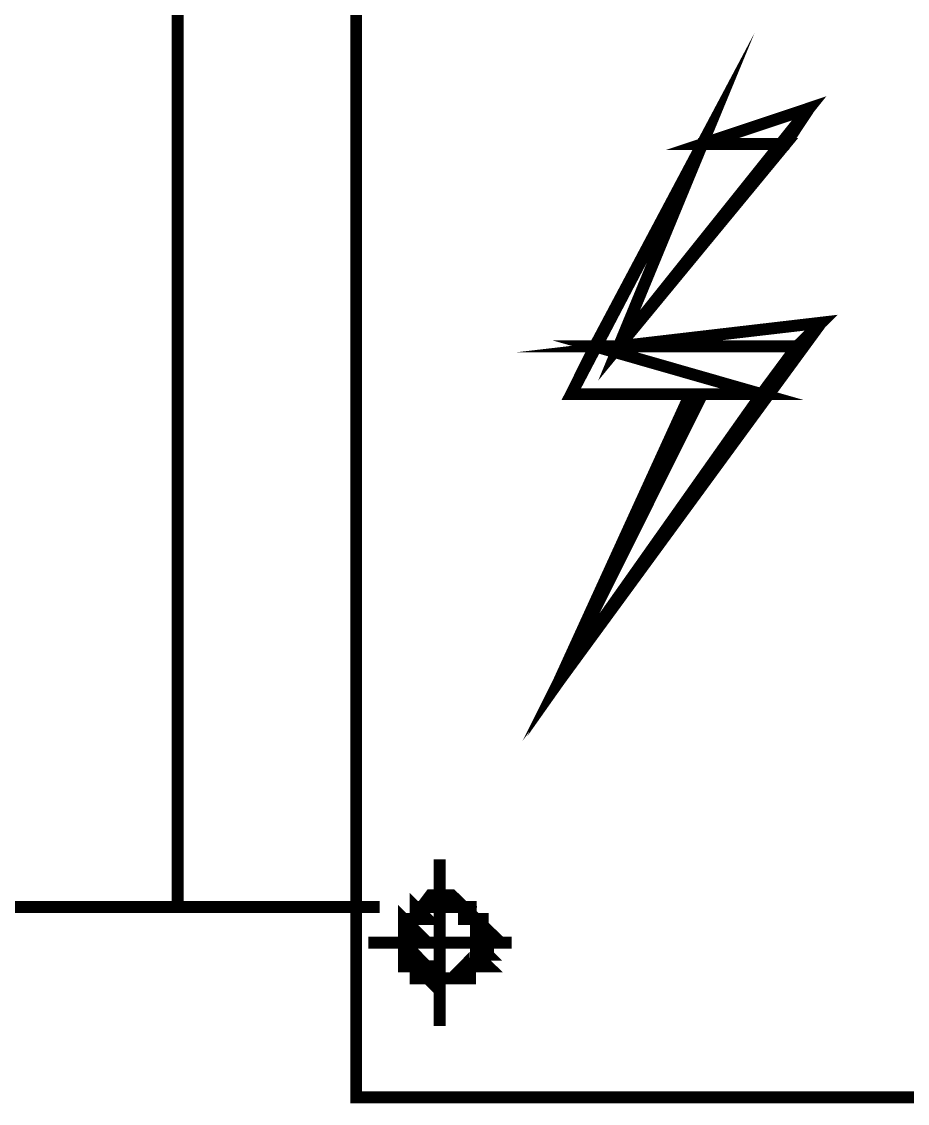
# Model space of a CAD drawing. Header units: metres. Extents: x -593 to 248, y 430 to 1024.
# Drawn here: x -220.579 to -217.428, y 598.763 to 602.608 of the extents above; entities that cross this region are included whole.
import ezdxf

# ---------------------------------------------------------------- set-up
doc = ezdxf.new("R2010")
doc.units = ezdxf.units.M
doc.header["$MEASUREMENT"] = 0
doc.layers.add('C00-00-00-BLACK', color=7, linetype='Continuous')

msp = doc.modelspace()

# ---------------------------------------------------------------- linework, layer by layer
at = {"layer": 'C00-00-00-BLACK', "const_width": 0.0423}
for points in [[(-220.0238, 604.9297), (-220.0238, 599.4607)], [(-219.0918, 599.6297), (-219.0918, 599.0377)], [(-224.1798, 599.4607), (-219.3048, 599.4607)], [(-219.3458, 599.3337), (-218.8358, 599.3337)]]:
    msp.add_lwpolyline(points, dxfattribs=at)
for points in [[(-219.3888, 598.7837), (-212.1788, 598.7837), (-212.1788, 604.1227), (-219.3888, 604.1227), (-219.3888, 598.7837)], [(-218.1578, 602.1727), (-218.4548, 601.4537), (-218.5398, 601.4537), (-218.1578, 602.1727)], [(-217.7778, 602.2997), (-218.4548, 601.4537), (-217.7348, 601.5377), (-218.6668, 600.2647), (-218.1578, 601.2837), (-218.6238, 601.2837), (-218.1578, 602.1727), (-217.7778, 602.2997)], [(-217.7778, 602.2997), (-217.8618, 602.1727), (-218.1578, 602.1727), (-217.7778, 602.2997)], [(-217.8618, 602.1727), (-218.1578, 602.1727), (-218.4548, 601.4537), (-217.8618, 602.1727)], [(-217.7348, 601.5377), (-217.8208, 601.4537), (-218.4548, 601.4537), (-217.7348, 601.5377)], [(-217.8208, 601.4537), (-218.5398, 601.4537), (-217.9468, 601.2837), (-217.8208, 601.4537)], [(-218.5398, 601.4537), (-217.9468, 601.2837), (-218.6238, 601.2837), (-218.5398, 601.4537)], [(-218.2008, 601.2837), (-217.9468, 601.2837), (-218.6668, 600.2647), (-218.2008, 601.2837)], [(-218.6238, 601.2837), (-218.1578, 601.2837), (-218.1168, 601.2837), (-218.6238, 601.2837)], [(-218.1578, 601.2837), (-217.9468, 601.2837), (-218.2008, 601.2837), (-218.1578, 601.2837)], [(-217.9468, 601.2837), (-218.1578, 601.2837), (-217.9468, 601.2837)], [(-218.9198, 599.3337), (-218.9198, 599.3767), (-219.0498, 599.5027), (-219.0918, 599.5027), (-219.1238, 599.5027), (-219.2188, 599.3767), (-219.2188, 599.3337), (-219.2188, 599.3017), (-219.1238, 599.2067), (-219.0918, 599.2067), (-219.0498, 599.2067), (-218.9198, 599.3017), (-218.9198, 599.3337)], [(-218.9198, 599.3337), (-218.9198, 599.3767), (-219.0498, 599.5027), (-219.0918, 599.5027), (-219.1238, 599.5027), (-219.2188, 599.3767), (-219.2188, 599.3337), (-219.2188, 599.3017), (-219.1238, 599.2067), (-219.0918, 599.2067), (-219.0498, 599.2067), (-218.9198, 599.3017), (-218.9198, 599.3337)], [(-218.9198, 599.3337), (-218.9198, 599.3767), (-219.0498, 599.5027), (-219.0918, 599.5027), (-219.1238, 599.5027), (-219.2188, 599.3767), (-219.2188, 599.3337), (-219.2188, 599.3017), (-219.1238, 599.2067), (-219.0918, 599.2067), (-219.0498, 599.2067), (-218.9198, 599.3017), (-218.9198, 599.3337)], [(-219.1778, 599.4607), (-219.1778, 599.4177), (-219.1348, 599.4177), (-219.1778, 599.4607)], [(-219.1778, 599.4177), (-219.1348, 599.4177), (-219.1778, 599.4607), (-219.1778, 599.4177)], [(-219.0918, 599.5027), (-219.0478, 599.4607), (-219.1348, 599.4607), (-219.0918, 599.5027)], [(-219.0918, 599.5027), (-219.0918, 599.5027)], [(-219.0478, 599.4607), (-219.0918, 599.5027), (-219.0478, 599.4607)], [(-219.0058, 599.4607), (-218.9628, 599.4177), (-219.0058, 599.4177), (-219.0058, 599.4607)], [(-219.2188, 599.4177), (-219.2188, 599.3767), (-219.1778, 599.3767), (-219.2188, 599.4177)], [(-219.2188, 599.3767), (-219.1778, 599.3767), (-219.2188, 599.4177), (-219.2188, 599.3767)], [(-219.1348, 599.4607), (-219.1778, 599.4607), (-219.1348, 599.4607), (-219.1348, 599.4607)], [(-219.1778, 599.4607), (-219.1348, 599.4607), (-219.0918, 599.4607), (-219.1778, 599.4607)], [(-219.1348, 599.4607), (-219.0918, 599.4607), (-219.1778, 599.4607), (-219.1348, 599.4607)], [(-219.1778, 599.4607), (-219.1778, 599.4607)], [(-219.1778, 599.4607), (-219.1348, 599.4607), (-219.0918, 599.4607), (-219.1778, 599.4607)], [(-219.1778, 599.4607), (-219.1348, 599.4607), (-219.1348, 599.4607), (-219.1778, 599.4607)], [(-219.1778, 599.4607), (-219.1348, 599.4607), (-219.1348, 599.4607), (-219.1778, 599.4607)], [(-219.0478, 599.4607), (-219.1348, 599.4607), (-219.0478, 599.4607)], [(-219.1348, 599.4607), (-219.0478, 599.4607), (-219.0058, 599.4607), (-219.1348, 599.4607)], [(-219.1348, 599.4607), (-219.0918, 599.4607), (-219.0478, 599.4607), (-219.1348, 599.4607)], [(-219.0918, 599.4607), (-219.0478, 599.4607), (-219.1348, 599.4607), (-219.0918, 599.4607)], [(-219.0918, 599.4607), (-219.1348, 599.4607), (-219.0918, 599.4607)], [(-219.1348, 599.4607), (-219.0918, 599.4607), (-219.0478, 599.4607), (-219.1348, 599.4607)], [(-219.1348, 599.4607), (-219.1348, 599.4607)], [(-219.1348, 599.4607), (-219.0918, 599.4607), (-219.0478, 599.4607), (-219.1348, 599.4607)], [(-219.1348, 599.4607), (-219.0918, 599.4607), (-219.0918, 599.4607), (-219.1348, 599.4607)], [(-219.0918, 599.4607), (-219.0478, 599.4607), (-219.0058, 599.4607), (-219.0918, 599.4607)], [(-219.0478, 599.4607), (-219.0058, 599.4607), (-219.0918, 599.4607), (-219.0478, 599.4607)], [(-219.0478, 599.4607), (-219.0058, 599.4607), (-219.0058, 599.4607), (-219.0478, 599.4607)], [(-219.0478, 599.4607), (-219.0058, 599.4607), (-219.0058, 599.4607), (-219.0478, 599.4607)], [(-219.0478, 599.4607), (-219.0028, 599.4607), (-218.9598, 599.4607), (-219.0478, 599.4607)], [(-219.0028, 599.4607), (-218.9598, 599.4607), (-219.0478, 599.4607), (-219.0028, 599.4607)], [(-219.0478, 599.4607), (-219.0028, 599.4607), (-218.9598, 599.4607), (-219.0478, 599.4607)], [(-219.0028, 599.4607), (-218.9598, 599.4607), (-219.0478, 599.4607), (-219.0028, 599.4607)], [(-219.0058, 599.4607), (-218.9628, 599.4607), (-218.9628, 599.4607), (-219.0058, 599.4607)], [(-219.0058, 599.4607), (-218.9628, 599.4607), (-218.9628, 599.4607), (-219.0058, 599.4607)], [(-219.0058, 599.4607), (-218.9628, 599.4607), (-218.9628, 599.4607), (-219.0058, 599.4607)], [(-219.0058, 599.4607), (-218.9628, 599.4607), (-218.9628, 599.4607), (-219.0058, 599.4607)], [(-218.9628, 599.4177), (-219.0058, 599.4607), (-218.9628, 599.4177)], [(-218.9628, 599.4177), (-218.9628, 599.3767), (-218.9198, 599.3767), (-218.9628, 599.4177)], [(-218.9628, 599.3767), (-218.9198, 599.3767), (-218.9628, 599.4177), (-218.9628, 599.3767)], [(-219.1778, 599.4177), (-219.2188, 599.4177), (-219.1778, 599.4177), (-219.1778, 599.4177)], [(-219.2188, 599.4177), (-219.2188, 599.4177)], [(-219.2188, 599.4177), (-219.1778, 599.4177), (-219.1348, 599.4177), (-219.2188, 599.4177)], [(-219.2188, 599.4177), (-219.1778, 599.4177), (-219.1778, 599.4177), (-219.2188, 599.4177)], [(-219.2188, 599.4177), (-219.1778, 599.4177), (-219.1778, 599.4177), (-219.2188, 599.4177)], [(-219.2188, 599.3767), (-219.2188, 599.3337), (-219.1778, 599.3337), (-219.2188, 599.3767)], [(-219.2188, 599.3337), (-219.1778, 599.3337), (-219.2188, 599.3767), (-219.2188, 599.3337)], [(-219.1778, 599.4177), (-219.1778, 599.4177)], [(-219.0058, 599.4177), (-218.9598, 599.4177), (-218.9178, 599.4177), (-219.0058, 599.4177)], [(-218.9598, 599.4177), (-218.9178, 599.4177), (-219.0058, 599.4177), (-218.9598, 599.4177)], [(-218.9628, 599.4177), (-218.9198, 599.4177), (-218.9198, 599.4177), (-218.9628, 599.4177)], [(-218.9628, 599.4177), (-218.9198, 599.4177), (-218.9198, 599.4177), (-218.9628, 599.4177)], [(-218.9628, 599.3767), (-218.9628, 599.3337), (-218.9198, 599.3337), (-218.9628, 599.3767)], [(-218.9628, 599.3337), (-218.9198, 599.3337), (-218.9628, 599.3767), (-218.9628, 599.3337)], [(-219.2188, 599.3767), (-219.1778, 599.3767), (-219.1778, 599.3767), (-219.2188, 599.3767)], [(-219.2188, 599.3767), (-219.1778, 599.3767), (-219.1778, 599.3767), (-219.2188, 599.3767)], [(-219.2188, 599.3767), (-219.1778, 599.3767), (-219.1778, 599.3767), (-219.2188, 599.3767)], [(-219.2188, 599.3767), (-219.1778, 599.3767), (-219.1778, 599.3767), (-219.2188, 599.3767)], [(-219.2188, 599.3767), (-219.1778, 599.3767), (-219.1778, 599.3767), (-219.2188, 599.3767)], [(-219.2188, 599.3767), (-219.1778, 599.3767), (-219.1778, 599.3767), (-219.2188, 599.3767)], [(-219.2188, 599.3337), (-219.2188, 599.2907), (-219.1778, 599.2907), (-219.2188, 599.3337)], [(-219.2188, 599.2907), (-219.1778, 599.2907), (-219.2188, 599.3337), (-219.2188, 599.2907)], [(-218.9628, 599.3767), (-218.9198, 599.3767), (-218.9198, 599.3767), (-218.9628, 599.3767)], [(-218.9628, 599.3767), (-218.9198, 599.3767), (-218.9198, 599.3767), (-218.9628, 599.3767)], [(-218.9628, 599.3767), (-218.9198, 599.3767), (-218.9198, 599.3767), (-218.9628, 599.3767)], [(-218.9628, 599.3767), (-218.9198, 599.3767), (-218.9198, 599.3767), (-218.9628, 599.3767)], [(-218.9628, 599.3767), (-218.9198, 599.3767), (-218.9198, 599.3767), (-218.9628, 599.3767)], [(-218.9628, 599.3767), (-218.9198, 599.3767), (-218.9198, 599.3767), (-218.9628, 599.3767)], [(-218.9628, 599.3337), (-218.9628, 599.2907), (-218.9198, 599.2907), (-218.9628, 599.3337)], [(-218.9628, 599.2907), (-218.9198, 599.2907), (-218.9628, 599.3337), (-218.9628, 599.2907)], [(-219.2188, 599.3337), (-219.1778, 599.3337), (-219.1778, 599.3337), (-219.2188, 599.3337)], [(-219.2188, 599.3337), (-219.1778, 599.3337), (-219.1778, 599.3337), (-219.2188, 599.3337)], [(-218.9628, 599.3337), (-218.9198, 599.3337), (-218.9198, 599.3337), (-218.9628, 599.3337)], [(-218.9628, 599.3337), (-218.9198, 599.3337), (-218.9198, 599.3337), (-218.9628, 599.3337)], [(-218.9628, 599.3337), (-218.9198, 599.3337), (-218.9198, 599.3337), (-218.9628, 599.3337)], [(-218.9628, 599.3337), (-218.9198, 599.3337), (-218.9198, 599.3337), (-218.9628, 599.3337)], [(-219.2188, 599.2907), (-219.1778, 599.2497), (-219.2188, 599.2497), (-219.2188, 599.2907)], [(-219.2188, 599.2907), (-219.1778, 599.2907), (-219.1778, 599.2907), (-219.2188, 599.2907)], [(-219.2188, 599.2907), (-219.1778, 599.2907), (-219.1778, 599.2907), (-219.2188, 599.2907)], [(-219.2188, 599.2907), (-219.1778, 599.2907), (-219.1778, 599.2907), (-219.2188, 599.2907)], [(-219.2188, 599.2907), (-219.1778, 599.2907), (-219.1778, 599.2907), (-219.2188, 599.2907)], [(-219.2188, 599.2907), (-219.1778, 599.2907), (-219.1778, 599.2907), (-219.2188, 599.2907)], [(-219.2188, 599.2907), (-219.1778, 599.2907), (-219.1778, 599.2907), (-219.2188, 599.2907)], [(-219.1778, 599.2497), (-219.2188, 599.2907), (-219.1778, 599.2497)], [(-218.9628, 599.2907), (-218.9628, 599.2497), (-218.9198, 599.2497), (-218.9628, 599.2907)], [(-218.9628, 599.2497), (-218.9198, 599.2497), (-218.9628, 599.2907), (-218.9628, 599.2497)], [(-218.9628, 599.2907), (-218.9198, 599.2907), (-218.9198, 599.2907), (-218.9628, 599.2907)], [(-218.9628, 599.2907), (-218.9198, 599.2907), (-218.9198, 599.2907), (-218.9628, 599.2907)], [(-218.9628, 599.2907), (-218.9198, 599.2907), (-218.9198, 599.2907), (-218.9628, 599.2907)], [(-218.9628, 599.2907), (-218.9198, 599.2907), (-218.9198, 599.2907), (-218.9628, 599.2907)], [(-219.1778, 599.2497), (-219.2188, 599.2497), (-219.1778, 599.2497)], [(-219.2188, 599.2497), (-219.1778, 599.2497), (-219.1348, 599.2497), (-219.2188, 599.2497)], [(-219.1348, 599.2497), (-219.1778, 599.2497), (-219.1348, 599.2067), (-219.1348, 599.2497)], [(-219.1778, 599.2497), (-219.1348, 599.2067), (-219.1778, 599.2067), (-219.1778, 599.2497)], [(-219.1778, 599.2497), (-219.1348, 599.2497), (-219.1348, 599.2497), (-219.1778, 599.2497)], [(-219.1778, 599.2497), (-219.1348, 599.2497), (-219.1348, 599.2497), (-219.1778, 599.2497)], [(-219.1778, 599.2497), (-219.1348, 599.2497), (-219.1348, 599.2497), (-219.1778, 599.2497)], [(-219.1778, 599.2497), (-219.1348, 599.2497), (-219.1348, 599.2497), (-219.1778, 599.2497)], [(-219.1778, 599.2497), (-219.1328, 599.2497), (-219.0898, 599.2497), (-219.1778, 599.2497)], [(-219.1328, 599.2497), (-219.0898, 599.2497), (-219.1778, 599.2497), (-219.1328, 599.2497)], [(-219.0058, 599.2497), (-219.0058, 599.2067), (-219.0478, 599.2067), (-219.0058, 599.2497)], [(-218.9628, 599.2497), (-219.0058, 599.2497), (-218.9628, 599.2497), (-218.9628, 599.2497)], [(-219.0058, 599.2497), (-219.0058, 599.2497)], [(-219.0058, 599.2497), (-218.9628, 599.2497), (-218.9198, 599.2497), (-219.0058, 599.2497)], [(-219.0058, 599.2497), (-218.9628, 599.2497), (-218.9628, 599.2497), (-219.0058, 599.2497)], [(-219.0058, 599.2497), (-218.9628, 599.2497), (-218.9628, 599.2497), (-219.0058, 599.2497)], [(-219.0058, 599.2497), (-218.9628, 599.2497), (-218.9628, 599.2497), (-219.0058, 599.2497)], [(-219.0058, 599.2497), (-218.9628, 599.2497), (-218.9628, 599.2497), (-219.0058, 599.2497)], [(-219.0058, 599.2067), (-219.0058, 599.2497), (-219.0058, 599.2067)], [(-218.9628, 599.2497), (-218.9628, 599.2497)], [(-219.1778, 599.2067), (-219.1328, 599.2067), (-219.0898, 599.2067), (-219.1778, 599.2067)], [(-219.1328, 599.2067), (-219.0898, 599.2067), (-219.1778, 599.2067), (-219.1328, 599.2067)], [(-219.1348, 599.2067), (-219.0898, 599.2067), (-219.0478, 599.2067), (-219.1348, 599.2067)], [(-219.0898, 599.2067), (-219.0478, 599.2067), (-219.1348, 599.2067), (-219.0898, 599.2067)], [(-219.1348, 599.2067), (-219.0898, 599.2067), (-219.0478, 599.2067), (-219.1348, 599.2067)], [(-219.0898, 599.2067), (-219.0478, 599.2067), (-219.1348, 599.2067), (-219.0898, 599.2067)], [(-219.1348, 599.2067), (-219.0898, 599.2067), (-219.0478, 599.2067), (-219.1348, 599.2067)], [(-219.0898, 599.2067), (-219.0478, 599.2067), (-219.1348, 599.2067), (-219.0898, 599.2067)], [(-219.1348, 599.2067), (-219.0478, 599.2067), (-219.0058, 599.2067), (-219.1348, 599.2067)], [(-219.0478, 599.2067), (-219.0058, 599.2067), (-219.1348, 599.2067), (-219.0478, 599.2067)], [(-219.0478, 599.2067), (-219.1348, 599.2067), (-219.0918, 599.2067), (-219.0478, 599.2067)], [(-219.1348, 599.2067), (-219.0918, 599.2067), (-219.0478, 599.2067), (-219.1348, 599.2067)], [(-219.0478, 599.2067), (-219.0918, 599.2067), (-219.0478, 599.2067), (-219.0478, 599.2067)], [(-219.0918, 599.2067), (-219.0478, 599.2067), (-219.0058, 599.2067), (-219.0918, 599.2067)], [(-219.0478, 599.2067), (-219.0058, 599.2067), (-219.0918, 599.2067), (-219.0478, 599.2067)], [(-219.0918, 599.2067), (-219.0478, 599.2067), (-219.0478, 599.2067), (-219.0918, 599.2067)], [(-219.0478, 599.2067), (-219.0478, 599.2067)], [(-219.0478, 599.2067), (-219.0058, 599.2067), (-218.9628, 599.2067), (-219.0478, 599.2067)], [(-219.0478, 599.2067), (-219.0058, 599.2067), (-219.0058, 599.2067), (-219.0478, 599.2067)], [(-219.0478, 599.2067), (-219.0058, 599.2067), (-219.0058, 599.2067), (-219.0478, 599.2067)], [(-219.0478, 599.2067), (-219.0478, 599.2067)]]:
    msp.add_lwpolyline(points, close=True, dxfattribs=at)
at = {"layer": 'C00-00-00-BLACK'}
for points in [[(-217.7778, 602.2997), (-217.8618, 602.1727), (-218.1578, 602.1727), (-217.7778, 602.2997)], [(-218.1578, 602.1727), (-218.4548, 601.4537), (-218.5398, 601.4537), (-218.1578, 602.1727)], [(-217.8618, 602.1727), (-218.1578, 602.1727), (-218.4548, 601.4537), (-217.8618, 602.1727)], [(-217.7348, 601.5377), (-217.8208, 601.4537), (-218.4548, 601.4537), (-217.7348, 601.5377)], [(-218.5398, 601.4537), (-217.9468, 601.2837), (-218.6238, 601.2837), (-218.5398, 601.4537)], [(-217.8208, 601.4537), (-218.5398, 601.4537), (-217.9468, 601.2837), (-217.8208, 601.4537)], [(-218.2008, 601.2837), (-217.9468, 601.2837), (-218.6668, 600.2647), (-218.2008, 601.2837)], [(-218.6238, 601.2837), (-218.1578, 601.2837), (-218.1168, 601.2837), (-218.6238, 601.2837)], [(-218.1578, 601.2837), (-217.9468, 601.2837), (-218.2008, 601.2837), (-218.1578, 601.2837)], [(-217.9468, 601.2837), (-218.1578, 601.2837), (-217.9468, 601.2837)], [(-219.0918, 599.5027), (-219.0478, 599.4607), (-219.1348, 599.4607), (-219.0918, 599.5027)], [(-219.0478, 599.4607), (-219.0918, 599.5027), (-219.0478, 599.4607)], [(-219.1348, 599.4607), (-219.1778, 599.4607), (-219.1348, 599.4607), (-219.1348, 599.4607)], [(-219.1778, 599.4607), (-219.1348, 599.4607), (-219.0918, 599.4607), (-219.1778, 599.4607)], [(-219.1348, 599.4607), (-219.0918, 599.4607), (-219.1778, 599.4607), (-219.1348, 599.4607)], [(-219.1778, 599.4607), (-219.1348, 599.4607), (-219.0918, 599.4607), (-219.1778, 599.4607)], [(-219.1778, 599.4607), (-219.1348, 599.4607), (-219.1348, 599.4607), (-219.1778, 599.4607)], [(-219.1778, 599.4607), (-219.1348, 599.4607), (-219.1348, 599.4607), (-219.1778, 599.4607)], [(-219.1778, 599.4607), (-219.1778, 599.4177), (-219.1348, 599.4177), (-219.1778, 599.4607)], [(-219.1778, 599.4177), (-219.1348, 599.4177), (-219.1778, 599.4607), (-219.1778, 599.4177)], [(-219.0478, 599.4607), (-219.1348, 599.4607), (-219.0478, 599.4607)], [(-219.1348, 599.4607), (-219.0478, 599.4607), (-219.0058, 599.4607), (-219.1348, 599.4607)], [(-219.1348, 599.4607), (-219.0918, 599.4607), (-219.0478, 599.4607), (-219.1348, 599.4607)], [(-219.0918, 599.4607), (-219.0478, 599.4607), (-219.1348, 599.4607), (-219.0918, 599.4607)], [(-219.0918, 599.4607), (-219.1348, 599.4607), (-219.0918, 599.4607)], [(-219.1348, 599.4607), (-219.0918, 599.4607), (-219.0478, 599.4607), (-219.1348, 599.4607)], [(-219.1348, 599.4607), (-219.0918, 599.4607), (-219.0478, 599.4607), (-219.1348, 599.4607)], [(-219.1348, 599.4607), (-219.0918, 599.4607), (-219.0918, 599.4607), (-219.1348, 599.4607)], [(-219.0918, 599.4607), (-219.0478, 599.4607), (-219.0058, 599.4607), (-219.0918, 599.4607)], [(-219.0478, 599.4607), (-219.0058, 599.4607), (-219.0918, 599.4607), (-219.0478, 599.4607)], [(-219.0478, 599.4607), (-219.0058, 599.4607), (-219.0058, 599.4607), (-219.0478, 599.4607)], [(-219.0478, 599.4607), (-219.0058, 599.4607), (-219.0058, 599.4607), (-219.0478, 599.4607)], [(-219.0478, 599.4607), (-219.0028, 599.4607), (-218.9598, 599.4607), (-219.0478, 599.4607)], [(-219.0028, 599.4607), (-218.9598, 599.4607), (-219.0478, 599.4607), (-219.0028, 599.4607)], [(-219.0478, 599.4607), (-219.0028, 599.4607), (-218.9598, 599.4607), (-219.0478, 599.4607)], [(-219.0028, 599.4607), (-218.9598, 599.4607), (-219.0478, 599.4607), (-219.0028, 599.4607)], [(-219.0058, 599.4607), (-218.9628, 599.4607), (-218.9628, 599.4607), (-219.0058, 599.4607)], [(-219.0058, 599.4607), (-218.9628, 599.4607), (-218.9628, 599.4607), (-219.0058, 599.4607)], [(-219.0058, 599.4607), (-218.9628, 599.4607), (-218.9628, 599.4607), (-219.0058, 599.4607)], [(-219.0058, 599.4607), (-218.9628, 599.4607), (-218.9628, 599.4607), (-219.0058, 599.4607)], [(-218.9628, 599.4177), (-219.0058, 599.4607), (-218.9628, 599.4177)], [(-219.0058, 599.4607), (-218.9628, 599.4177), (-219.0058, 599.4177), (-219.0058, 599.4607)], [(-219.1778, 599.4177), (-219.2188, 599.4177), (-219.1778, 599.4177), (-219.1778, 599.4177)], [(-219.2188, 599.4177), (-219.1778, 599.4177), (-219.1348, 599.4177), (-219.2188, 599.4177)], [(-219.2188, 599.4177), (-219.1778, 599.4177), (-219.1778, 599.4177), (-219.2188, 599.4177)], [(-219.2188, 599.4177), (-219.1778, 599.4177), (-219.1778, 599.4177), (-219.2188, 599.4177)], [(-219.2188, 599.4177), (-219.2188, 599.3767), (-219.1778, 599.3767), (-219.2188, 599.4177)], [(-219.2188, 599.3767), (-219.1778, 599.3767), (-219.2188, 599.4177), (-219.2188, 599.3767)], [(-219.0058, 599.4177), (-218.9598, 599.4177), (-218.9178, 599.4177), (-219.0058, 599.4177)], [(-218.9598, 599.4177), (-218.9178, 599.4177), (-219.0058, 599.4177), (-218.9598, 599.4177)], [(-218.9628, 599.4177), (-218.9198, 599.4177), (-218.9198, 599.4177), (-218.9628, 599.4177)], [(-218.9628, 599.4177), (-218.9198, 599.4177), (-218.9198, 599.4177), (-218.9628, 599.4177)], [(-218.9628, 599.4177), (-218.9628, 599.3767), (-218.9198, 599.3767), (-218.9628, 599.4177)], [(-218.9628, 599.3767), (-218.9198, 599.3767), (-218.9628, 599.4177), (-218.9628, 599.3767)], [(-219.2188, 599.3767), (-219.1778, 599.3767), (-219.1778, 599.3767), (-219.2188, 599.3767)], [(-219.2188, 599.3767), (-219.1778, 599.3767), (-219.1778, 599.3767), (-219.2188, 599.3767)], [(-219.2188, 599.3767), (-219.1778, 599.3767), (-219.1778, 599.3767), (-219.2188, 599.3767)], [(-219.2188, 599.3767), (-219.1778, 599.3767), (-219.1778, 599.3767), (-219.2188, 599.3767)], [(-219.2188, 599.3767), (-219.1778, 599.3767), (-219.1778, 599.3767), (-219.2188, 599.3767)], [(-219.2188, 599.3767), (-219.1778, 599.3767), (-219.1778, 599.3767), (-219.2188, 599.3767)], [(-219.2188, 599.3767), (-219.2188, 599.3337), (-219.1778, 599.3337), (-219.2188, 599.3767)], [(-219.2188, 599.3337), (-219.1778, 599.3337), (-219.2188, 599.3767), (-219.2188, 599.3337)], [(-218.9628, 599.3767), (-218.9198, 599.3767), (-218.9198, 599.3767), (-218.9628, 599.3767)], [(-218.9628, 599.3767), (-218.9198, 599.3767), (-218.9198, 599.3767), (-218.9628, 599.3767)], [(-218.9628, 599.3767), (-218.9198, 599.3767), (-218.9198, 599.3767), (-218.9628, 599.3767)], [(-218.9628, 599.3767), (-218.9198, 599.3767), (-218.9198, 599.3767), (-218.9628, 599.3767)], [(-218.9628, 599.3767), (-218.9198, 599.3767), (-218.9198, 599.3767), (-218.9628, 599.3767)], [(-218.9628, 599.3767), (-218.9198, 599.3767), (-218.9198, 599.3767), (-218.9628, 599.3767)], [(-218.9628, 599.3767), (-218.9628, 599.3337), (-218.9198, 599.3337), (-218.9628, 599.3767)], [(-218.9628, 599.3337), (-218.9198, 599.3337), (-218.9628, 599.3767), (-218.9628, 599.3337)], [(-219.2188, 599.3337), (-219.1778, 599.3337), (-219.1778, 599.3337), (-219.2188, 599.3337)], [(-219.2188, 599.3337), (-219.1778, 599.3337), (-219.1778, 599.3337), (-219.2188, 599.3337)], [(-219.2188, 599.3337), (-219.2188, 599.2907), (-219.1778, 599.2907), (-219.2188, 599.3337)], [(-219.2188, 599.2907), (-219.1778, 599.2907), (-219.2188, 599.3337), (-219.2188, 599.2907)], [(-218.9628, 599.3337), (-218.9198, 599.3337), (-218.9198, 599.3337), (-218.9628, 599.3337)], [(-218.9628, 599.3337), (-218.9198, 599.3337), (-218.9198, 599.3337), (-218.9628, 599.3337)], [(-218.9628, 599.3337), (-218.9198, 599.3337), (-218.9198, 599.3337), (-218.9628, 599.3337)], [(-218.9628, 599.3337), (-218.9198, 599.3337), (-218.9198, 599.3337), (-218.9628, 599.3337)], [(-218.9628, 599.3337), (-218.9628, 599.2907), (-218.9198, 599.2907), (-218.9628, 599.3337)], [(-218.9628, 599.2907), (-218.9198, 599.2907), (-218.9628, 599.3337), (-218.9628, 599.2907)], [(-219.2188, 599.2907), (-219.1778, 599.2907), (-219.1778, 599.2907), (-219.2188, 599.2907)], [(-219.2188, 599.2907), (-219.1778, 599.2907), (-219.1778, 599.2907), (-219.2188, 599.2907)], [(-219.2188, 599.2907), (-219.1778, 599.2907), (-219.1778, 599.2907), (-219.2188, 599.2907)], [(-219.2188, 599.2907), (-219.1778, 599.2907), (-219.1778, 599.2907), (-219.2188, 599.2907)], [(-219.2188, 599.2907), (-219.1778, 599.2907), (-219.1778, 599.2907), (-219.2188, 599.2907)], [(-219.2188, 599.2907), (-219.1778, 599.2907), (-219.1778, 599.2907), (-219.2188, 599.2907)], [(-219.1778, 599.2497), (-219.2188, 599.2907), (-219.1778, 599.2497)], [(-219.2188, 599.2907), (-219.1778, 599.2497), (-219.2188, 599.2497), (-219.2188, 599.2907)], [(-218.9628, 599.2907), (-218.9198, 599.2907), (-218.9198, 599.2907), (-218.9628, 599.2907)], [(-218.9628, 599.2907), (-218.9198, 599.2907), (-218.9198, 599.2907), (-218.9628, 599.2907)], [(-218.9628, 599.2907), (-218.9198, 599.2907), (-218.9198, 599.2907), (-218.9628, 599.2907)], [(-218.9628, 599.2907), (-218.9198, 599.2907), (-218.9198, 599.2907), (-218.9628, 599.2907)], [(-218.9628, 599.2907), (-218.9628, 599.2497), (-218.9198, 599.2497), (-218.9628, 599.2907)], [(-218.9628, 599.2497), (-218.9198, 599.2497), (-218.9628, 599.2907), (-218.9628, 599.2497)], [(-219.1778, 599.2497), (-219.2188, 599.2497), (-219.1778, 599.2497)], [(-219.2188, 599.2497), (-219.1778, 599.2497), (-219.1348, 599.2497), (-219.2188, 599.2497)], [(-219.1778, 599.2497), (-219.1348, 599.2497), (-219.1348, 599.2497), (-219.1778, 599.2497)], [(-219.1778, 599.2497), (-219.1348, 599.2497), (-219.1348, 599.2497), (-219.1778, 599.2497)], [(-219.1778, 599.2497), (-219.1348, 599.2497), (-219.1348, 599.2497), (-219.1778, 599.2497)], [(-219.1778, 599.2497), (-219.1348, 599.2497), (-219.1348, 599.2497), (-219.1778, 599.2497)], [(-219.1778, 599.2497), (-219.1328, 599.2497), (-219.0898, 599.2497), (-219.1778, 599.2497)], [(-219.1328, 599.2497), (-219.0898, 599.2497), (-219.1778, 599.2497), (-219.1328, 599.2497)], [(-219.1348, 599.2497), (-219.1778, 599.2497), (-219.1348, 599.2067), (-219.1348, 599.2497)], [(-219.1778, 599.2497), (-219.1348, 599.2067), (-219.1778, 599.2067), (-219.1778, 599.2497)], [(-219.0058, 599.2497), (-219.0058, 599.2067), (-219.0478, 599.2067), (-219.0058, 599.2497)], [(-218.9628, 599.2497), (-219.0058, 599.2497), (-218.9628, 599.2497), (-218.9628, 599.2497)], [(-219.0058, 599.2497), (-218.9628, 599.2497), (-218.9198, 599.2497), (-219.0058, 599.2497)], [(-219.0058, 599.2497), (-218.9628, 599.2497), (-218.9628, 599.2497), (-219.0058, 599.2497)], [(-219.0058, 599.2497), (-218.9628, 599.2497), (-218.9628, 599.2497), (-219.0058, 599.2497)], [(-219.0058, 599.2497), (-218.9628, 599.2497), (-218.9628, 599.2497), (-219.0058, 599.2497)], [(-219.0058, 599.2497), (-218.9628, 599.2497), (-218.9628, 599.2497), (-219.0058, 599.2497)], [(-219.0058, 599.2067), (-219.0058, 599.2497), (-219.0058, 599.2067)], [(-219.1778, 599.2067), (-219.1328, 599.2067), (-219.0898, 599.2067), (-219.1778, 599.2067)], [(-219.1328, 599.2067), (-219.0898, 599.2067), (-219.1778, 599.2067), (-219.1328, 599.2067)], [(-219.1348, 599.2067), (-219.0898, 599.2067), (-219.0478, 599.2067), (-219.1348, 599.2067)], [(-219.0898, 599.2067), (-219.0478, 599.2067), (-219.1348, 599.2067), (-219.0898, 599.2067)], [(-219.1348, 599.2067), (-219.0898, 599.2067), (-219.0478, 599.2067), (-219.1348, 599.2067)], [(-219.0898, 599.2067), (-219.0478, 599.2067), (-219.1348, 599.2067), (-219.0898, 599.2067)], [(-219.1348, 599.2067), (-219.0898, 599.2067), (-219.0478, 599.2067), (-219.1348, 599.2067)], [(-219.0898, 599.2067), (-219.0478, 599.2067), (-219.1348, 599.2067), (-219.0898, 599.2067)], [(-219.1348, 599.2067), (-219.0478, 599.2067), (-219.0058, 599.2067), (-219.1348, 599.2067)], [(-219.0478, 599.2067), (-219.0058, 599.2067), (-219.1348, 599.2067), (-219.0478, 599.2067)], [(-219.0478, 599.2067), (-219.1348, 599.2067), (-219.0918, 599.2067), (-219.0478, 599.2067)], [(-219.1348, 599.2067), (-219.0918, 599.2067), (-219.0478, 599.2067), (-219.1348, 599.2067)], [(-219.0478, 599.2067), (-219.0918, 599.2067), (-219.0478, 599.2067), (-219.0478, 599.2067)], [(-219.0918, 599.2067), (-219.0478, 599.2067), (-219.0058, 599.2067), (-219.0918, 599.2067)], [(-219.0478, 599.2067), (-219.0058, 599.2067), (-219.0918, 599.2067), (-219.0478, 599.2067)], [(-219.0918, 599.2067), (-219.0478, 599.2067), (-219.0478, 599.2067), (-219.0918, 599.2067)], [(-219.0478, 599.2067), (-219.0058, 599.2067), (-218.9628, 599.2067), (-219.0478, 599.2067)], [(-219.0478, 599.2067), (-219.0058, 599.2067), (-219.0058, 599.2067), (-219.0478, 599.2067)], [(-219.0478, 599.2067), (-219.0058, 599.2067), (-219.0058, 599.2067), (-219.0478, 599.2067)]]:
    msp.add_lwpolyline(points, close=True, dxfattribs=at)

doc.saveas('drawing.dxf')
